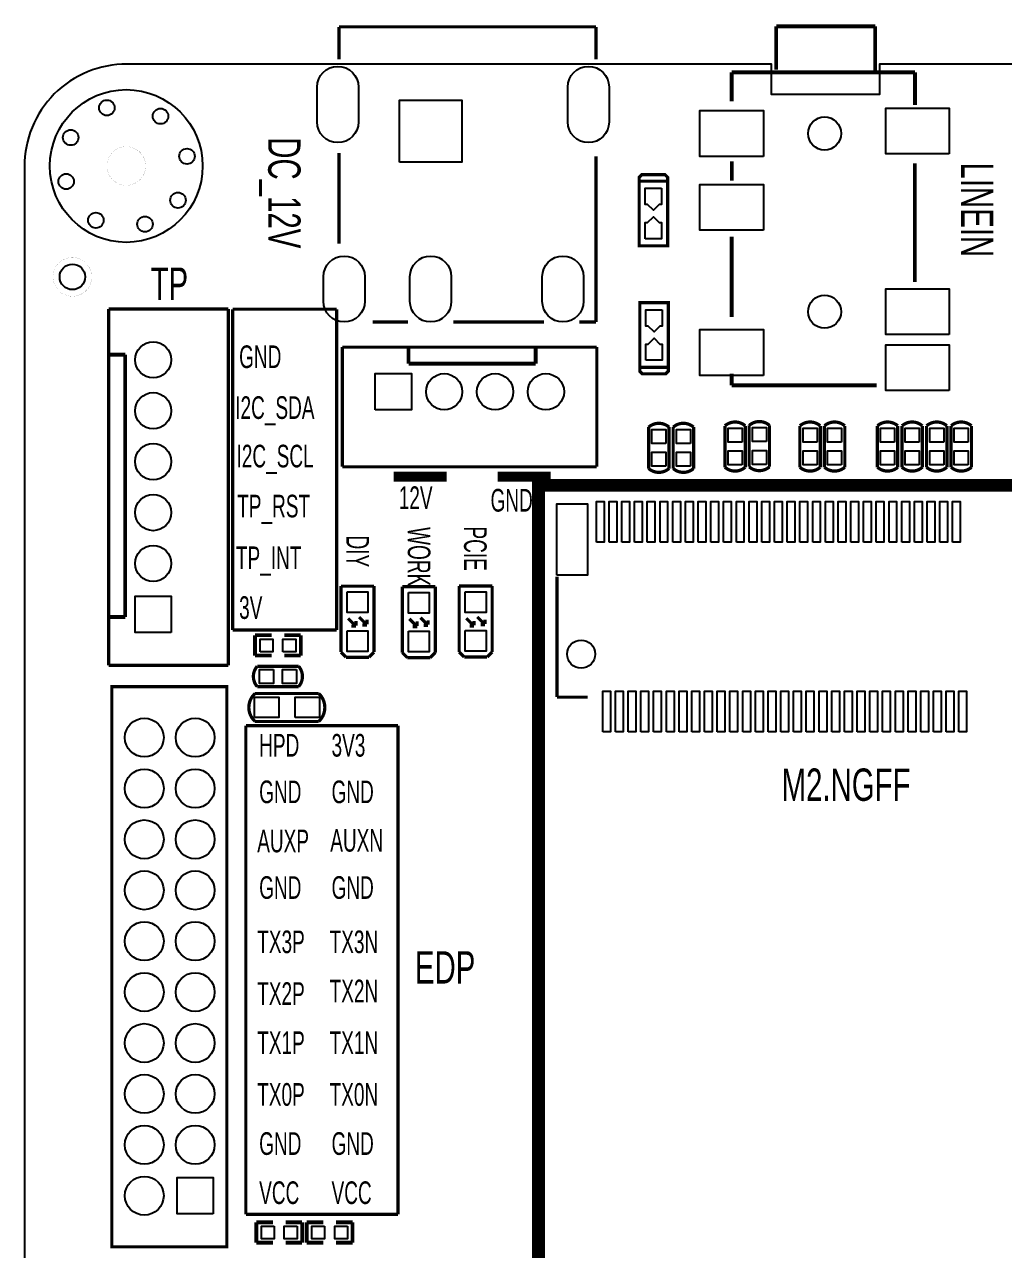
# Model space of a CAD drawing. Extents: x -3 to 180, y 0 to 111.
# Drawn here: x -3 to 35.48, y 60.49 to 108.62 of the extents above; entities that cross this region are included whole.
import ezdxf

# ---------------------------------------------------------------- set-up
doc = ezdxf.new("R2010")
doc.units = 0
doc.header["$MEASUREMENT"] = 0
for name, color, linetype in [('BG_OUTLINE', 254, 'CONTINUOUS'), ('BG_SILKSCREEN_TOP', 7, 'CONTINUOUS'), ('PG_SILKSCREEN_TOP', 85, 'CONTINUOUS'), ('PIN_TOP', 92, 'CONTINUOUS')]:
    doc.layers.add(name, color=color, linetype=linetype)

msp = doc.modelspace()

# ---------------------------------------------------------------- linework, layer by layer
at = {"layer": 'BG_OUTLINE'}
msp.add_lwpolyline([(-2.999994, 103.031341), (-2.999994, 3.991813, 0.414214), (0.991819, 0), (176.017809, 0, 0.378859), (179.786788, 3.768979), (179.786788, 102.98717, 0.42493), (175.712984, 107.061), (166.5478, 107.060975), (166.5478, 97.5868), (152.3746, 97.5868), (152.3746, 107.060949), (46.3042, 107.06067), (46.3042, 105.8672), (42.0624, 105.8672), (42.0624, 107.06067), (30.607, 107.060644), (30.607, 105.8672), (26.3652, 105.8672), (26.3652, 107.060644), (1.029665, 107.060619, 0.418755)], format="xyb", close=True, dxfattribs=at)
at = {"layer": 'BG_SILKSCREEN_TOP'}
for points in [[(5.1816, 84.836, 0.127, 0.127, 0), (5.1816, 97.4344, 0.127, 0.127, 0)], [(9.271, 97.4344, 0.127, 0.127, 0), (5.1816, 97.4344, 0.127, 0.127, 0)], [(9.271, 84.836, 0.127, 0.127, 0), (9.271, 97.4344, 0.127, 0.127, 0)], [(13.589, 90.8558, 0.381, 0.381, 0), (11.5062, 90.8558, 0.381, 0.381, 0)], [(17.6784, 90.8558, 0.381, 0.381, 0), (15.5956, 90.8558, 0.381, 0.381, 0)], [(5.1816, 84.836, 0.127, 0.127, 0), (9.271, 84.836, 0.127, 0.127, 0)], [(5.69976, 61.8744, 0.127, 0.127, 0), (5.69976, 81.0768, 0.127, 0.127, 0)], [(5.69976, 81.0768, 0.127, 0.127, 0), (11.684, 81.0768, 0.127, 0.127, 0)], [(11.684, 81.0768, 0.127, 0.127, 0), (11.684, 61.8744, 0.127, 0.127, 0)], [(11.684, 61.8744, 0.127, 0.127, 0), (5.69976, 61.8744, 0.127, 0.127, 0)]]:
    msp.add_lwpolyline(points, format="xyseb", dxfattribs=at)
at = {"layer": 'PG_SILKSCREEN_TOP'}
for points in [[(9.360383, 108.527901, 0.127, 0.127, 0), (9.360383, 107.449214, 0.127, 0.127, 0)], [(19.460388, 108.527901, 0.127, 0.127, 0), (9.360383, 108.527901, 0.127, 0.127, 0)], [(9.360383, 108.527901, 0.127, 0.127, 0), (9.360383, 107.576214, 0.127, 0.127, 0)], [(9.360383, 108.527901, 0.127, 0.127, 0), (9.360383, 107.381904, 0.127, 0.127, 0)], [(9.360383, 108.527901, 0.127, 0.127, 0), (9.360383, 107.576214, 0.127, 0.127, 0)], [(9.360383, 108.527901, 0.127, 0.127, 0), (9.360383, 107.254904, 0.127, 0.127, 0)], [(12.960299, 108.527901, 0.127, 0.127, 0), (9.360383, 108.527901, 0.127, 0.127, 0)], [(19.460388, 108.527901, 0.127, 0.127, 0), (12.960299, 108.527901, 0.127, 0.127, 0)], [(12.960299, 108.527901, 0.127, 0.127, 0), (19.110401, 108.527901, 0.127, 0.127, 0)], [(19.460388, 107.254904, 0.127, 0.127, 0), (19.460388, 108.527901, 0.127, 0.127, 0)], [(26.544499, 106.84731, 0.1524, 0.1524, 0), (26.544499, 108.543522, 0.1524, 0.1524, 0)], [(26.544499, 108.543522, 0.1524, 0.1524, 0), (30.434001, 108.543522, 0.1524, 0.1524, 0)], [(30.434001, 108.543522, 0.1524, 0.1524, 0), (30.434001, 106.807432, 0.1524, 0.1524, 0)], [(24.796496, 105.597909, 0.1524, 0.1524, 0), (24.796496, 106.736515, 0.1524, 0.1524, 0)], [(24.796496, 106.736515, 0.1524, 0.1524, 0), (31.996405, 106.736515, 0.1524, 0.1524, 0)], [(31.996405, 106.736515, 0.1524, 0.1524, 0), (31.996405, 105.460521, 0.1524, 0.1524, 0)], [(1.761998, 103.061008, 0.003302, 0.003302, 1), (0.237998, 103.061008, 0.003302, 0.003302, 1), (1.761998, 103.061008, 0.003302, 0.003302, 0)], [(9.360383, 103.571904, 0.127, 0.127, 0), (9.360383, 100.015904, 0.127, 0.127, 0)], [(9.360383, 103.444904, 0.127, 0.127, 0), (9.360383, 100.523904, 0.127, 0.127, 0)], [(19.460388, 96.927797, 0.127, 0.127, 0), (19.460388, 103.444904, 0.127, 0.127, 0)], [(24.801297, 103.241323, 0.1524, 0.1524, 0), (24.801297, 102.48331, 0.1524, 0.1524, 0)], [(31.9913, 103.164513, 0.1524, 0.1524, 0), (31.9913, 98.506229, 0.1524, 0.1524, 0)], [(21.1582, 102.4636, 0.127, 0.127, 0), (21.1582, 102.616, 0.127, 0.127, 0), (21.2598, 102.7176, 0.127, 0.127, 0), (21.717, 102.7176, 0.127, 0.127, 0)], [(22.2758, 102.4636, 0.127, 0.127, 0), (21.1582, 102.4636, 0.127, 0.127, 0), (21.1582, 99.9236, 0.127, 0.127, 0), (22.2758, 99.9236, 0.127, 0.127, 0), (22.2758, 102.4636, 0.127, 0.127, 0)], [(22.2758, 102.4636, 0.127, 0.127, 0), (22.2758, 102.616, 0.127, 0.127, 0), (22.1742, 102.7176, 0.127, 0.127, 0), (21.717, 102.7176, 0.127, 0.127, 0)], [(24.793499, 100.290325, 0.1524, 0.1524, 0), (24.793499, 97.125409, 0.1524, 0.1524, 0)], [(-0.3556, 98.7044, 0.003302, 0.003302, 1), (-1.8796, 98.7044, 0.003302, 0.003302, 1), (-0.3556, 98.7044, 0.003302, 0.003302, 0)], [(21.1836, 95.1484, 0.127, 0.127, 0), (22.3012, 95.1484, 0.127, 0.127, 0), (22.3012, 97.6884, 0.127, 0.127, 0), (21.1836, 97.6884, 0.127, 0.127, 0), (21.1836, 95.1484, 0.127, 0.127, 0)], [(0.307289, 83.445604, 0.127, 0.127, 0), (0.307289, 97.445601, 0.127, 0.127, 0)], [(0.307289, 97.445601, 0.127, 0.127, 0), (5.007407, 97.445601, 0.127, 0.127, 0)], [(5.007407, 97.445601, 0.127, 0.127, 0), (5.007407, 83.445604, 0.127, 0.127, 0)], [(10.681691, 96.927797, 0.127, 0.127, 0), (12.078691, 96.927797, 0.127, 0.127, 0)], [(13.856691, 96.927797, 0.127, 0.127, 0), (17.412691, 96.927797, 0.127, 0.127, 0)], [(13.856691, 96.927797, 0.127, 0.127, 0), (17.285691, 96.927797, 0.127, 0.127, 0)], [(18.809691, 96.927797, 0.127, 0.127, 0), (19.460388, 96.927797, 0.127, 0.127, 0)], [(9.493504, 91.243353, 0.127, 0.127, 0), (9.493504, 95.943471, 0.127, 0.127, 0)], [(9.493504, 95.943471, 0.127, 0.127, 0), (19.493509, 95.943471, 0.127, 0.127, 0)], [(12.093397, 95.893357, 0.1524, 0.1524, 0), (12.093397, 95.293459, 0.1524, 0.1524, 0)], [(17.093413, 95.293459, 0.1524, 0.1524, 0), (17.093413, 95.893357, 0.1524, 0.1524, 0)], [(19.493509, 95.943471, 0.127, 0.127, 0), (19.493509, 91.243353, 0.127, 0.127, 0)], [(0.957301, 95.645503, 0.1524, 0.1524, 0), (0.357403, 95.645503, 0.1524, 0.1524, 0)], [(0.957301, 85.345499, 0.1524, 0.1524, 0), (0.957301, 95.645503, 0.1524, 0.1524, 0)], [(12.093397, 95.293459, 0.1524, 0.1524, 0), (17.093413, 95.293459, 0.1524, 0.1524, 0)], [(21.1836, 95.1484, 0.127, 0.127, 0), (21.1836, 94.996, 0.127, 0.127, 0), (21.2852, 94.8944, 0.127, 0.127, 0), (21.7424, 94.8944, 0.127, 0.127, 0)], [(22.3012, 95.1484, 0.127, 0.127, 0), (22.3012, 94.996, 0.127, 0.127, 0), (22.1996, 94.8944, 0.127, 0.127, 0), (21.7424, 94.8944, 0.127, 0.127, 0)], [(24.795201, 94.901715, 0.1524, 0.1524, 0), (24.795201, 94.440908, 0.1524, 0.1524, 0)], [(24.795201, 94.440908, 0.1524, 0.1524, 0), (30.496307, 94.440908, 0.1524, 0.1524, 0)], [(22.330359, 92.238551, 0.127, 0.127, 0), (22.330359, 92.80144, 0.127, 0.127, 0.37791), (21.530361, 92.80144, 0.127, 0.127, 0)], [(23.295559, 92.238551, 0.127, 0.127, 0), (23.295559, 92.80144, 0.127, 0.127, 0.37791), (22.495561, 92.80144, 0.127, 0.127, 0)], [(25.327534, 92.289351, 0.127, 0.127, 0), (25.327534, 92.85224, 0.127, 0.127, 0.37791), (24.527535, 92.85224, 0.127, 0.127, 0)], [(24.527535, 92.85224, 0.127, 0.127, 0), (24.527535, 92.289351, 0.127, 0.127, 0)], [(26.281101, 92.306191, 0.127, 0.127, 0), (26.281101, 92.86908, 0.127, 0.127, 0.37791), (25.481102, 92.86908, 0.127, 0.127, 0)], [(25.481102, 92.86908, 0.127, 0.127, 0), (25.481102, 92.306191, 0.127, 0.127, 0)], [(28.273959, 92.289325, 0.127, 0.127, 0), (28.273959, 92.852215, 0.127, 0.127, 0.37791), (27.473961, 92.852215, 0.127, 0.127, 0)], [(27.473961, 92.852215, 0.127, 0.127, 0), (27.473961, 92.289325, 0.127, 0.127, 0)], [(29.239159, 92.289351, 0.127, 0.127, 0), (29.239159, 92.85224, 0.127, 0.127, 0.37791), (28.439161, 92.85224, 0.127, 0.127, 0)], [(28.439161, 92.85224, 0.127, 0.127, 0), (28.439161, 92.289351, 0.127, 0.127, 0)], [(31.321959, 92.289351, 0.127, 0.127, 0), (31.321959, 92.85224, 0.127, 0.127, 0.37791), (30.521961, 92.85224, 0.127, 0.127, 0)], [(30.521961, 92.85224, 0.127, 0.127, 0), (30.521961, 92.289351, 0.127, 0.127, 0)], [(32.287159, 92.289351, 0.127, 0.127, 0), (32.287159, 92.85224, 0.127, 0.127, 0.37791), (31.487161, 92.85224, 0.127, 0.127, 0)], [(31.487161, 92.85224, 0.127, 0.127, 0), (31.487161, 92.289351, 0.127, 0.127, 0)], [(33.252359, 92.289351, 0.127, 0.127, 0), (33.252359, 92.85224, 0.127, 0.127, 0.37791), (32.452361, 92.85224, 0.127, 0.127, 0)], [(32.452361, 92.85224, 0.127, 0.127, 0), (32.452361, 92.289351, 0.127, 0.127, 0)], [(34.217559, 92.289376, 0.127, 0.127, 0), (34.217559, 92.852265, 0.127, 0.127, 0.37791), (33.417561, 92.852265, 0.127, 0.127, 0)], [(33.417561, 92.852265, 0.127, 0.127, 0), (33.417561, 92.289376, 0.127, 0.127, 0)], [(21.530361, 92.80144, 0.127, 0.127, 0), (21.530361, 92.238551, 0.127, 0.127, 0)], [(22.495561, 92.80144, 0.127, 0.127, 0), (22.495561, 92.238551, 0.127, 0.127, 0)], [(21.530361, 92.238551, 0.127, 0.127, 0), (21.530361, 91.17584, 0.127, 0.127, 0.37791), (22.330359, 91.17584, 0.127, 0.127, 0)], [(22.330359, 91.17584, 0.127, 0.127, 0), (22.330359, 92.238551, 0.127, 0.127, 0)], [(22.495561, 92.238551, 0.127, 0.127, 0), (22.495561, 91.17584, 0.127, 0.127, 0.37791), (23.295559, 91.17584, 0.127, 0.127, 0)], [(23.295559, 91.17584, 0.127, 0.127, 0), (23.295559, 92.238551, 0.127, 0.127, 0)], [(24.527535, 92.289351, 0.127, 0.127, 0), (24.527535, 91.22664, 0.127, 0.127, 0.37791), (25.327534, 91.22664, 0.127, 0.127, 0)], [(25.327534, 91.22664, 0.127, 0.127, 0), (25.327534, 92.289351, 0.127, 0.127, 0)], [(25.481102, 92.306191, 0.127, 0.127, 0), (25.481102, 91.24348, 0.127, 0.127, 0.37791), (26.281101, 91.24348, 0.127, 0.127, 0)], [(26.281101, 91.24348, 0.127, 0.127, 0), (26.281101, 92.306191, 0.127, 0.127, 0)], [(27.473961, 92.289325, 0.127, 0.127, 0), (27.473961, 91.226615, 0.127, 0.127, 0.37791), (28.273959, 91.226615, 0.127, 0.127, 0)], [(28.273959, 91.226615, 0.127, 0.127, 0), (28.273959, 92.289325, 0.127, 0.127, 0)], [(28.439161, 92.289351, 0.127, 0.127, 0), (28.439161, 91.22664, 0.127, 0.127, 0.37791), (29.239159, 91.22664, 0.127, 0.127, 0)], [(29.239159, 91.22664, 0.127, 0.127, 0), (29.239159, 92.289351, 0.127, 0.127, 0)], [(30.521961, 92.289351, 0.127, 0.127, 0), (30.521961, 91.22664, 0.127, 0.127, 0.37791), (31.321959, 91.22664, 0.127, 0.127, 0)], [(31.321959, 91.22664, 0.127, 0.127, 0), (31.321959, 92.289351, 0.127, 0.127, 0)], [(31.487161, 92.289351, 0.127, 0.127, 0), (31.487161, 91.22664, 0.127, 0.127, 0.37791), (32.287159, 91.22664, 0.127, 0.127, 0)], [(32.287159, 91.22664, 0.127, 0.127, 0), (32.287159, 92.289351, 0.127, 0.127, 0)], [(32.452361, 92.289351, 0.127, 0.127, 0), (32.452361, 91.22664, 0.127, 0.127, 0.37791), (33.252359, 91.22664, 0.127, 0.127, 0)], [(33.252359, 91.22664, 0.127, 0.127, 0), (33.252359, 92.289351, 0.127, 0.127, 0)], [(33.417561, 92.289376, 0.127, 0.127, 0), (33.417561, 91.226665, 0.127, 0.127, 0.37791), (34.217559, 91.226665, 0.127, 0.127, 0)], [(34.217559, 91.226665, 0.127, 0.127, 0), (34.217559, 92.289376, 0.127, 0.127, 0)], [(19.493509, 91.243353, 0.127, 0.127, 0), (9.493504, 91.243353, 0.127, 0.127, 0)], [(40.790089, 90.51544, 0.508, 0.508, 0), (17.20596, 90.51544, 0.508, 0.508, 0), (17.20596, 0.5588, 0.508, 0.508, 0), (40.90416, 0.5588, 0.508, 0.508, 0)], [(17.927371, 86.930128, 0.127, 0.127, 0), (17.927371, 82.194044, 0.127, 0.127, 0)], [(9.438869, 86.55558, 0.127, 0.127, 0), (9.438869, 83.961478, 0.127, 0.127, 0)], [(10.738891, 86.55558, 0.127, 0.127, 0), (9.438869, 86.55558, 0.127, 0.127, 0)], [(10.738891, 83.961478, 0.127, 0.127, 0), (10.738891, 86.55558, 0.127, 0.127, 0)], [(11.846789, 86.5378, 0.127, 0.127, 0), (11.846789, 83.943698, 0.127, 0.127, 0)], [(13.146811, 86.5378, 0.127, 0.127, 0), (11.846789, 86.5378, 0.127, 0.127, 0)], [(13.146811, 83.943698, 0.127, 0.127, 0), (13.146811, 86.5378, 0.127, 0.127, 0)], [(14.081989, 86.5632, 0.127, 0.127, 0), (14.081989, 83.969098, 0.127, 0.127, 0)], [(15.382011, 86.5632, 0.127, 0.127, 0), (14.081989, 86.5632, 0.127, 0.127, 0)], [(15.382011, 83.969098, 0.127, 0.127, 0), (15.382011, 86.5632, 0.127, 0.127, 0)], [(0.357403, 85.345499, 0.1524, 0.1524, 0), (0.957301, 85.345499, 0.1524, 0.1524, 0)], [(9.72058, 85.28558, 0.127, 0.127, 0), (10.01268, 84.99348, 0.127, 0.127, 0)], [(10.02538, 85.00618, 0.127, 0.127, 0), (10.02538, 85.18398, 0.127, 0.127, 0)], [(10.15238, 85.33638, 0.127, 0.127, 0), (10.44448, 85.04428, 0.127, 0.127, 0)], [(10.45718, 85.05698, 0.127, 0.127, 0), (10.45718, 85.23478, 0.127, 0.127, 0)], [(12.1285, 85.2678, 0.127, 0.127, 0), (12.4206, 84.9757, 0.127, 0.127, 0)], [(12.4333, 84.9884, 0.127, 0.127, 0), (12.4333, 85.1662, 0.127, 0.127, 0)], [(12.5603, 85.3186, 0.127, 0.127, 0), (12.8524, 85.0265, 0.127, 0.127, 0)], [(12.8651, 85.0392, 0.127, 0.127, 0), (12.8651, 85.217, 0.127, 0.127, 0)], [(14.3637, 85.2932, 0.127, 0.127, 0), (14.6558, 85.0011, 0.127, 0.127, 0)], [(14.6685, 85.0138, 0.127, 0.127, 0), (14.6685, 85.1916, 0.127, 0.127, 0)], [(14.7955, 85.344, 0.127, 0.127, 0), (15.0876, 85.0519, 0.127, 0.127, 0)], [(15.1003, 85.0646, 0.127, 0.127, 0), (15.1003, 85.2424, 0.127, 0.127, 0)], [(10.02538, 84.98078, 0.127, 0.127, 0), (9.84758, 84.98078, 0.127, 0.127, 0)], [(10.45718, 85.03158, 0.127, 0.127, 0), (10.27938, 85.03158, 0.127, 0.127, 0)], [(12.4333, 84.963, 0.127, 0.127, 0), (12.2555, 84.963, 0.127, 0.127, 0)], [(12.8651, 85.0138, 0.127, 0.127, 0), (12.6873, 85.0138, 0.127, 0.127, 0)], [(14.6685, 84.9884, 0.127, 0.127, 0), (14.4907, 84.9884, 0.127, 0.127, 0)], [(15.1003, 85.0392, 0.127, 0.127, 0), (14.9225, 85.0392, 0.127, 0.127, 0)], [(6.059703, 84.626399, 0.150089, 0.150089, 0), (6.059703, 83.826401, 0.150089, 0.150089, 0)], [(6.709689, 84.626399, 0.150089, 0.150089, 0), (6.059703, 84.626399, 0.150089, 0.150089, 0)], [(7.209511, 84.626399, 0.150089, 0.150089, 0), (7.859497, 84.626399, 0.150089, 0.150089, 0)], [(7.859497, 84.626399, 0.150089, 0.150089, 0), (7.859497, 83.826401, 0.150089, 0.150089, 0)], [(6.059703, 83.826401, 0.150089, 0.150089, 0), (6.709689, 83.826401, 0.150089, 0.150089, 0)], [(7.859497, 83.826401, 0.150089, 0.150089, 0), (7.209511, 83.826401, 0.150089, 0.150089, 0)], [(9.438869, 83.961478, 0.127, 0.127, 0), (9.638792, 83.76158, 0.127, 0.127, 0)], [(9.638792, 83.76158, 0.127, 0.127, 0), (10.538968, 83.76158, 0.127, 0.127, 0)], [(10.538968, 83.76158, 0.127, 0.127, 0), (10.738891, 83.961478, 0.127, 0.127, 0)], [(11.846789, 83.943698, 0.127, 0.127, 0), (12.046712, 83.7438, 0.127, 0.127, 0)], [(12.046712, 83.7438, 0.127, 0.127, 0), (12.946888, 83.7438, 0.127, 0.127, 0)], [(12.946888, 83.7438, 0.127, 0.127, 0), (13.146811, 83.943698, 0.127, 0.127, 0)], [(14.081989, 83.969098, 0.127, 0.127, 0), (14.281912, 83.7692, 0.127, 0.127, 0)], [(14.281912, 83.7692, 0.127, 0.127, 0), (15.182088, 83.7692, 0.127, 0.127, 0)], [(15.182088, 83.7692, 0.127, 0.127, 0), (15.382011, 83.969098, 0.127, 0.127, 0)], [(5.007407, 83.445604, 0.127, 0.127, 0), (0.307289, 83.445604, 0.127, 0.127, 0)], [(6.709689, 83.407199, 0.127, 0.127, 0), (6.1468, 83.407199, 0.127, 0.127, 0.37791), (6.1468, 82.607201, 0.127, 0.127, 0)], [(6.709689, 82.607201, 0.127, 0.127, 0), (7.7724, 82.607201, 0.127, 0.127, 0.37791), (7.7724, 83.407199, 0.127, 0.127, 0)], [(7.7724, 83.407199, 0.127, 0.127, 0), (6.709689, 83.407199, 0.127, 0.127, 0)], [(0.4318, 60.599295, 0.127, 0.127, 0), (0.4318, 82.605905, 0.127, 0.127, 0), (4.953, 82.605905, 0.127, 0.127, 0), (4.953, 60.599295, 0.127, 0.127, 0), (0.4318, 60.599295, 0.127, 0.127, 0)], [(8.565109, 82.33791, 0.127, 0.127, 0), (6.065291, 82.33791, 0.127, 0.127, 0.450474), (6.065291, 81.23809, 0.127, 0.127, 0)], [(6.1468, 82.607201, 0.127, 0.127, 0), (6.709689, 82.607201, 0.127, 0.127, 0)], [(8.565109, 81.23809, 0.127, 0.127, 0.432734), (8.565109, 82.33791, 0.127, 0.127, 0)], [(17.927371, 82.194044, 0.127, 0.127, 0), (19.128257, 82.194044, 0.127, 0.127, 0)], [(6.065291, 81.23809, 0.127, 0.127, 0), (8.565109, 81.23809, 0.127, 0.127, 0)], [(6.110503, 61.563199, 0.150089, 0.150089, 0), (6.760489, 61.563199, 0.150089, 0.150089, 0)], [(6.110503, 60.763201, 0.150089, 0.150089, 0), (6.110503, 61.563199, 0.150089, 0.150089, 0)], [(7.910297, 61.563199, 0.150089, 0.150089, 0), (7.260311, 61.563199, 0.150089, 0.150089, 0)], [(7.910297, 60.763201, 0.150089, 0.150089, 0), (7.910297, 61.563199, 0.150089, 0.150089, 0)], [(8.091703, 61.563199, 0.150089, 0.150089, 0), (8.741689, 61.563199, 0.150089, 0.150089, 0)], [(8.091703, 60.763201, 0.150089, 0.150089, 0), (8.091703, 61.563199, 0.150089, 0.150089, 0)], [(9.891497, 61.563199, 0.150089, 0.150089, 0), (9.241511, 61.563199, 0.150089, 0.150089, 0)], [(9.891497, 60.763201, 0.150089, 0.150089, 0), (9.891497, 61.563199, 0.150089, 0.150089, 0)], [(6.760489, 60.763201, 0.150089, 0.150089, 0), (6.110503, 60.763201, 0.150089, 0.150089, 0)], [(7.260311, 60.763201, 0.150089, 0.150089, 0), (7.910297, 60.763201, 0.150089, 0.150089, 0)], [(8.741689, 60.763201, 0.150089, 0.150089, 0), (8.091703, 60.763201, 0.150089, 0.150089, 0)], [(9.241511, 60.763201, 0.150089, 0.150089, 0), (9.891497, 60.763201, 0.150089, 0.150089, 0)]]:
    msp.add_lwpolyline(points, format="xyseb", dxfattribs=at)
at = {"layer": 'PIN_TOP'}
for points in [[(10.12538, 106.162704), (10.12538, 104.791104, -1), (8.49978, 104.791104), (8.49978, 106.162704, -1)], [(19.975601, 106.162704), (19.975601, 104.791104, -1), (18.350001, 104.791104), (18.350001, 106.162704, -1)], [(10.374884, 98.710801), (10.374884, 97.745601, -1), (8.749284, 97.745601), (8.749284, 98.710801, -1)], [(13.774903, 98.710801), (13.774903, 97.745601, -1), (12.149303, 97.745601), (12.149303, 98.710801, -1)], [(18.974791, 98.710801), (18.974791, 97.745601, -1), (17.349191, 97.745601), (17.349191, 98.710801, -1)]]:
    msp.add_lwpolyline(points, format="xyb", close=True, dxfattribs=at)
for points in [[(11.74369, 103.2097), (11.74369, 105.6481), (14.18209, 105.6481), (14.18209, 103.2097)], [(26.046544, 103.436471), (23.546448, 103.436471), (23.546448, 105.236569), (26.046544, 105.236569)], [(33.346555, 103.536572), (30.846459, 103.536572), (30.846459, 105.33667), (33.346555, 105.33667)], [(22.0345, 102.1842), (22.0345, 101.5492), (21.9583, 101.5492), (21.9456, 101.5492), (21.717, 101.3206), (21.4884, 101.5492), (21.3995, 101.5492), (21.3995, 102.1842)], [(26.046544, 100.536578), (23.546448, 100.536578), (23.546448, 102.336676), (26.046544, 102.336676)], [(21.3995, 100.203), (21.3995, 100.838), (21.4757, 100.838), (21.4884, 100.838), (21.717, 101.0666), (21.9456, 100.838), (22.0345, 100.838), (22.0345, 100.203)], [(33.346555, 96.436459), (30.846459, 96.436459), (30.846459, 98.236557), (33.346555, 98.236557)], [(22.0599, 97.409), (22.0599, 96.774), (21.9837, 96.774), (21.971, 96.774), (21.7424, 96.5454), (21.5138, 96.774), (21.4249, 96.774), (21.4249, 97.409)], [(21.4249, 95.4278), (21.4249, 96.0628), (21.5011, 96.0628), (21.5138, 96.0628), (21.7424, 96.2914), (21.971, 96.0628), (22.0599, 96.0628), (22.0599, 95.4278)], [(26.046544, 94.836564), (23.546448, 94.836564), (23.546448, 96.636662), (26.046544, 96.636662)], [(33.346555, 94.236565), (30.846459, 94.236565), (30.846459, 96.036663), (33.346555, 96.036663)], [(10.781487, 93.481347), (10.781487, 94.905347), (12.205487, 94.905347), (12.205487, 93.481347)], [(22.205315, 92.163773), (21.655405, 92.163773), (21.655405, 92.713683), (22.205315, 92.713683)], [(23.170515, 92.163773), (22.620605, 92.163773), (22.620605, 92.713683), (23.170515, 92.713683)], [(25.20249, 92.214573), (24.65258, 92.214573), (24.65258, 92.764483), (25.20249, 92.764483)], [(26.156056, 92.231413), (25.606146, 92.231413), (25.606146, 92.781323), (26.156056, 92.781323)], [(28.148915, 92.214548), (27.599005, 92.214548), (27.599005, 92.764458), (28.148915, 92.764458)], [(29.114115, 92.214573), (28.564205, 92.214573), (28.564205, 92.764483), (29.114115, 92.764483)], [(31.196915, 92.214573), (30.647005, 92.214573), (30.647005, 92.764483), (31.196915, 92.764483)], [(32.162115, 92.214573), (31.612205, 92.214573), (31.612205, 92.764483), (32.162115, 92.764483)], [(33.127315, 92.214573), (32.577405, 92.214573), (32.577405, 92.764483), (33.127315, 92.764483)], [(34.092515, 92.214598), (33.542605, 92.214598), (33.542605, 92.764508), (34.092515, 92.764508)], [(22.205315, 91.263597), (21.655405, 91.263597), (21.655405, 91.813507), (22.205315, 91.813507)], [(23.170515, 91.263597), (22.620605, 91.263597), (22.620605, 91.813507), (23.170515, 91.813507)], [(25.20249, 91.314397), (24.65258, 91.314397), (24.65258, 91.864307), (25.20249, 91.864307)], [(26.156056, 91.331237), (25.606146, 91.331237), (25.606146, 91.881147), (26.156056, 91.881147)], [(28.148915, 91.314372), (27.599005, 91.314372), (27.599005, 91.864282), (28.148915, 91.864282)], [(29.114115, 91.314397), (28.564205, 91.314397), (28.564205, 91.864307), (29.114115, 91.864307)], [(31.196915, 91.314397), (30.647005, 91.314397), (30.647005, 91.864307), (31.196915, 91.864307)], [(32.162115, 91.314397), (31.612205, 91.314397), (31.612205, 91.864307), (32.162115, 91.864307)], [(33.127315, 91.314397), (32.577405, 91.314397), (32.577405, 91.864307), (33.127315, 91.864307)], [(34.092515, 91.314422), (33.542605, 91.314422), (33.542605, 91.864332), (34.092515, 91.864332)], [(17.92732, 86.984002), (17.92732, 89.784098), (19.127216, 89.784098), (19.127216, 86.984002)], [(19.477355, 88.284101), (19.477355, 89.883996), (19.777354, 89.883996), (19.777354, 88.284101)], [(19.977252, 88.284101), (19.977252, 89.883996), (20.277252, 89.883996), (20.277252, 88.284101)], [(20.477353, 88.284101), (20.477353, 89.883996), (20.777352, 89.883996), (20.777352, 88.284101)], [(20.97725, 88.284101), (20.97725, 89.883996), (21.27725, 89.883996), (21.27725, 88.284101)], [(21.477351, 88.284101), (21.477351, 89.883996), (21.77735, 89.883996), (21.77735, 88.284101)], [(21.977248, 88.284101), (21.977248, 89.883996), (22.277248, 89.883996), (22.277248, 88.284101)], [(22.477349, 88.284101), (22.477349, 89.883996), (22.777348, 89.883996), (22.777348, 88.284101)], [(22.977145, 88.284101), (22.977145, 89.883996), (23.277144, 89.883996), (23.277144, 88.284101)], [(23.477347, 88.284101), (23.477347, 89.883996), (23.777346, 89.883996), (23.777346, 88.284101)], [(23.977143, 88.284101), (23.977143, 89.883996), (24.277142, 89.883996), (24.277142, 88.284101)], [(24.477345, 88.284101), (24.477345, 89.883996), (24.777344, 89.883996), (24.777344, 88.284101)], [(24.977141, 88.284101), (24.977141, 89.883996), (25.27714, 89.883996), (25.27714, 88.284101)], [(25.477343, 88.284101), (25.477343, 89.883996), (25.777342, 89.883996), (25.777342, 88.284101)], [(25.977139, 88.284101), (25.977139, 89.883996), (26.277138, 89.883996), (26.277138, 88.284101)], [(26.477341, 88.284101), (26.477341, 89.883996), (26.77734, 89.883996), (26.77734, 88.284101)], [(26.977137, 88.284101), (26.977137, 89.883996), (27.277136, 89.883996), (27.277136, 88.284101)], [(27.477339, 88.284101), (27.477339, 89.883996), (27.777338, 89.883996), (27.777338, 88.284101)], [(27.97716, 88.284101), (27.97716, 89.883996), (28.27716, 89.883996), (28.27716, 88.284101)], [(28.477337, 88.284101), (28.477337, 89.883996), (28.777336, 89.883996), (28.777336, 88.284101)], [(28.977158, 88.284101), (28.977158, 89.883996), (29.277158, 89.883996), (29.277158, 88.284101)], [(29.477335, 88.284101), (29.477335, 89.883996), (29.777334, 89.883996), (29.777334, 88.284101)], [(29.977156, 88.284101), (29.977156, 89.883996), (30.277156, 89.883996), (30.277156, 88.284101)], [(30.477358, 88.284101), (30.477358, 89.883996), (30.777358, 89.883996), (30.777358, 88.284101)], [(30.977154, 88.284101), (30.977154, 89.883996), (31.277154, 89.883996), (31.277154, 88.284101)], [(31.477356, 88.284101), (31.477356, 89.883996), (31.777356, 89.883996), (31.777356, 88.284101)], [(31.977152, 88.284101), (31.977152, 89.883996), (32.277152, 89.883996), (32.277152, 88.284101)], [(32.477354, 88.284101), (32.477354, 89.883996), (32.777354, 89.883996), (32.777354, 88.284101)], [(32.97715, 88.284101), (32.97715, 89.883996), (33.27715, 89.883996), (33.27715, 88.284101)], [(33.477352, 88.284101), (33.477352, 89.883996), (33.777352, 89.883996), (33.777352, 88.284101)], [(2.7694, 84.7336), (1.3454, 84.7336), (1.3454, 86.1576), (2.7694, 86.1576)], [(9.68248, 86.32698), (10.49528, 86.32698), (10.49528, 85.51418), (9.68248, 85.51418)], [(12.0904, 86.3092), (12.9032, 86.3092), (12.9032, 85.4964), (12.0904, 85.4964)], [(14.3256, 86.3346), (15.1384, 86.3346), (15.1384, 85.5218), (14.3256, 85.5218)], [(9.68248, 84.80298), (10.49528, 84.80298), (10.49528, 83.99018), (9.68248, 83.99018)], [(12.0904, 84.7852), (12.9032, 84.7852), (12.9032, 83.9724), (12.0904, 83.9724)], [(14.3256, 84.8106), (15.1384, 84.8106), (15.1384, 83.9978), (14.3256, 83.9978)], [(6.259551, 83.976439), (6.259551, 84.476336), (6.759448, 84.476336), (6.759448, 83.976439)], [(7.159727, 83.976439), (7.159727, 84.476336), (7.659624, 84.476336), (7.659624, 83.976439)], [(6.784467, 83.282155), (6.784467, 82.732245), (6.234557, 82.732245), (6.234557, 83.282155)], [(7.684643, 83.282155), (7.684643, 82.732245), (7.134733, 82.732245), (7.134733, 83.282155)], [(19.72724, 80.834281), (19.72724, 82.434176), (20.02724, 82.434176), (20.02724, 80.834281)], [(20.227138, 80.834281), (20.227138, 82.434176), (20.527137, 82.434176), (20.527137, 80.834281)], [(20.727238, 80.834281), (20.727238, 82.434176), (21.027238, 82.434176), (21.027238, 80.834281)], [(21.227136, 80.834281), (21.227136, 82.434176), (21.527135, 82.434176), (21.527135, 80.834281)], [(21.727236, 80.834281), (21.727236, 82.434176), (22.027236, 82.434176), (22.027236, 80.834281)], [(22.227159, 80.834281), (22.227159, 82.434176), (22.527158, 82.434176), (22.527158, 80.834281)], [(22.72726, 80.834281), (22.72726, 82.434176), (23.027259, 82.434176), (23.027259, 80.834281)], [(23.227157, 80.834281), (23.227157, 82.434176), (23.527156, 82.434176), (23.527156, 80.834281)], [(23.727258, 80.834281), (23.727258, 82.434176), (24.027257, 82.434176), (24.027257, 80.834281)], [(24.227155, 80.834281), (24.227155, 82.434176), (24.527154, 82.434176), (24.527154, 80.834281)], [(24.727256, 80.834281), (24.727256, 82.434176), (25.027255, 82.434176), (25.027255, 80.834281)], [(25.227153, 80.834281), (25.227153, 82.434176), (25.527152, 82.434176), (25.527152, 80.834281)], [(25.727254, 80.834281), (25.727254, 82.434176), (26.027253, 82.434176), (26.027253, 80.834281)], [(26.227354, 80.834281), (26.227354, 82.434176), (26.527354, 82.434176), (26.527354, 80.834281)], [(26.727252, 80.834281), (26.727252, 82.434176), (27.027251, 82.434176), (27.027251, 80.834281)], [(27.227352, 80.834281), (27.227352, 82.434176), (27.527352, 82.434176), (27.527352, 80.834281)], [(27.72725, 80.834281), (27.72725, 82.434176), (28.027249, 82.434176), (28.027249, 80.834281)], [(28.22735, 80.834281), (28.22735, 82.434176), (28.52735, 82.434176), (28.52735, 80.834281)], [(28.727248, 80.834281), (28.727248, 82.434176), (29.027247, 82.434176), (29.027247, 80.834281)], [(29.227348, 80.834281), (29.227348, 82.434176), (29.527348, 82.434176), (29.527348, 80.834281)], [(29.727246, 80.834281), (29.727246, 82.434176), (30.027245, 82.434176), (30.027245, 80.834281)], [(30.227346, 80.834281), (30.227346, 82.434176), (30.527346, 82.434176), (30.527346, 80.834281)], [(30.727244, 80.834281), (30.727244, 82.434176), (31.027243, 82.434176), (31.027243, 80.834281)], [(31.227344, 80.834281), (31.227344, 82.434176), (31.527344, 82.434176), (31.527344, 80.834281)], [(31.727242, 80.834281), (31.727242, 82.434176), (32.027241, 82.434176), (32.027241, 80.834281)], [(32.227342, 80.834281), (32.227342, 82.434176), (32.527342, 82.434176), (32.527342, 80.834281)], [(32.72724, 80.834281), (32.72724, 82.434176), (33.027239, 82.434176), (33.027239, 80.834281)], [(33.22734, 80.834281), (33.22734, 82.434176), (33.52734, 82.434176), (33.52734, 80.834281)], [(33.727238, 80.834281), (33.727238, 82.434176), (34.027237, 82.434176), (34.027237, 80.834281)], [(6.03504, 81.38795), (6.03504, 82.18805), (6.995135, 82.18805), (6.995135, 81.38795)], [(7.63524, 81.38795), (7.63524, 82.18805), (8.595335, 82.18805), (8.595335, 81.38795)], [(4.4196, 61.894695), (2.9972, 61.894695), (2.9972, 63.317095), (4.4196, 63.317095)], [(6.810261, 61.413149), (6.810261, 60.913251), (6.310363, 60.913251), (6.310363, 61.413149)], [(7.710437, 61.413149), (7.710437, 60.913251), (7.210539, 60.913251), (7.210539, 61.413149)], [(8.791461, 61.413149), (8.791461, 60.913251), (8.291563, 60.913251), (8.291563, 61.413149)], [(9.691637, 61.413149), (9.691637, 60.913251), (9.191739, 60.913251), (9.191739, 61.413149)]]:
    msp.add_lwpolyline(points, close=True, dxfattribs=at)
for centre, radius in [((0.999998, 103.061008), 2.999994), ((0.237998, 105.347008), 0.3048), ((2.346198, 105.016808), 0.3048), ((28.446501, 104.33652), 0.649999), ((-1.184402, 104.178608), 0.3048), ((3.387598, 103.442008), 0.3048), ((-1.362202, 102.451408), 0.3048), ((3.031998, 101.714808), 0.3048), ((-0.193802, 100.927408), 0.3048), ((1.736598, 100.775008), 0.3048), ((-1.1176, 98.7044), 0.499999), ((28.446501, 97.336508), 0.649999), ((2.0574, 95.445605), 0.712), ((13.493496, 94.19336), 0.712), ((15.493492, 94.19336), 0.712), ((17.493488, 94.19336), 0.712), ((2.0574, 93.445609), 0.712), ((2.0574, 91.445588), 0.712), ((2.0574, 89.445592), 0.712), ((2.0574, 87.445596), 0.712), ((18.877255, 83.884135), 0.55005), ((1.708404, 80.605884), 0.762), ((3.7084, 80.605884), 0.762), ((1.708404, 78.605888), 0.762), ((3.7084, 78.605888), 0.762), ((1.708404, 76.605892), 0.762), ((3.7084, 76.605892), 0.762), ((1.708404, 74.605896), 0.762), ((3.7084, 74.605896), 0.762), ((1.708404, 72.6059), 0.762), ((3.7084, 72.6059), 0.762), ((1.708404, 70.605904), 0.762), ((3.7084, 70.605904), 0.762), ((1.708404, 68.605883), 0.762), ((3.7084, 68.605883), 0.762), ((1.708404, 66.605887), 0.762), ((3.7084, 66.605887), 0.762), ((1.708404, 64.605891), 0.762), ((3.7084, 64.605891), 0.762), ((1.708404, 62.605895), 0.762)]:
    msp.add_circle(centre, radius, dxfattribs=at)

# ---------------------------------------------------------------- texts
at = {"layer": 'BG_SILKSCREEN_TOP'}
for s, height, width, p in [('DC_12V', 1.27, 0.68, (6.5786, 104.1908)), ('LINEIN', 1.27, 0.68, (33.8074, 103.2002)), ('WORK', 0.889, 0.628571, (12.065, 88.8746)), ('PCIE', 0.889, 0.628571, (14.2748, 88.9)), ('DIY', 0.889, 0.628571, (9.652, 88.5444))]:
    msp.add_text(s, height=height, rotation=270, dxfattribs=dict(at, width=width)).set_placement(p)
for s, height, width, p in [('TP', 1.27, 0.68, (1.9558, 97.8027)), ('GND', 0.889, 0.628571, (5.4356, 95.123)), ('I2C_SDA', 0.889, 0.628571, (5.2832, 93.124858)), ('I2C_SCL', 0.889, 0.628571, (5.334, 91.219858)), ('12V', 0.889, 0.628571, (11.7094, 89.5858)), ('TP_RST', 0.889, 0.628571, (5.3594, 89.2556)), ('GND', 0.889, 0.628571, (15.3162, 89.4842)), ('TP_INT', 0.889, 0.628571, (5.3086, 87.2236)), ('3V', 0.889, 0.628571, (5.4356, 85.2678)), ('HPD', 0.889, 0.628571, (6.223, 79.8576)), ('3V3', 0.889, 0.628571, (9.0678, 79.8576)), ('M2.NGFF', 1.27, 0.68, (26.75636, 78.12024)), ('GND', 0.889, 0.628571, (6.223, 78.0288)), ('GND', 0.889, 0.628571, (9.0678, 78.0288)), ('AUXN', 0.889, 0.628571, (9.017, 76.1238)), ('AUXP', 0.889, 0.628571, (6.1468, 76.0984)), ('GND', 0.889, 0.628571, (6.223, 74.2696)), ('GND', 0.889, 0.628571, (9.0678, 74.2696)), ('TX3P', 0.889, 0.628571, (6.1468, 72.136)), ('TX3N', 0.889, 0.628571, (8.9916, 72.136)), ('EDP', 1.27, 0.68, (12.3444, 70.9422)), ('TX2P', 0.889, 0.628571, (6.1468, 70.104)), ('TX2N', 0.889, 0.628571, (8.9916, 70.2056)), ('TX1P', 0.889, 0.628571, (6.1468, 68.1736)), ('TX1N', 0.889, 0.628571, (8.9916, 68.1736)), ('TX0P', 0.889, 0.628571, (6.1468, 66.1416)), ('TX0N', 0.889, 0.628571, (8.9916, 66.1416)), ('GND', 0.889, 0.628571, (6.223, 64.2112)), ('GND', 0.889, 0.628571, (9.0678, 64.2112)), ('VCC', 0.889, 0.628571, (6.223, 62.2808)), ('VCC', 0.889, 0.628571, (9.0678, 62.2808))]:
    msp.add_text(s, height=height, dxfattribs=dict(at, width=width)).set_placement(p)

doc.saveas('drawing.dxf')
